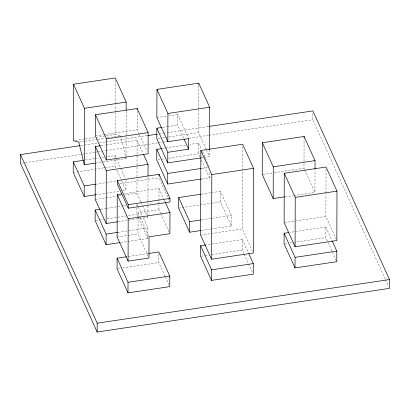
<?xml version="1.0" encoding="UTF-8"?>
<svg xmlns="http://www.w3.org/2000/svg" width="410" height="410" viewBox="0 0 410 410"><rect width="100%" height="100%" fill="white"/><g stroke="black" fill="none" stroke-linecap="round" stroke-linejoin="round"><path stroke-width="0.31" stroke-dasharray="2.05 1.54" d="M115.779 167.905L114.995 166.183L115.025 155.6L106.8 156.83M119.976 135.73L115.082 134.434L115.143 112.868M115.143 112.237L115.164 104.627M115.169 103.991L115.236 79.253M122.785 190.747L125.947 190.276L125.972 180.313M103.253 161.924L126.034 158.521L126.095 135.689M126.101 135.059L126.162 110.956M137.939 216.659L136.899 214.363L136.925 203.78L137.97 206.076M140.866 201.802L136.955 193.197L136.996 177.258M137.001 176.618L137.032 165.784M137.032 165.143L137.099 140.276L106.098 144.909M139.215 134.28L137.13 129.693L137.181 110.392M148.174 256.281L138.006 233.91L138.047 218.345M138.052 217.725L138.062 212.744L158.942 209.623L160.51 213.067M120.642 242.515L147.846 238.456L147.877 227.873L142.66 216.398M118.167 221.728L147.907 217.285L147.948 201.346M147.954 200.71L148.015 177.12M165.056 276.309L158.798 262.543L158.824 253.826M158.942 209.623L158.957 204.646M158.957 204.021L159.003 188.457L124.204 193.653M169.202 200.244L159.034 177.873L159.034 176.11M183.721 138.273L177.725 125.081L177.75 114.498L167.628 116.01M199.819 156.584L198.517 153.714L198.542 143.131L189.686 144.453M206.133 149.184L198.573 132.548L198.635 109.752M198.64 109.121L198.701 85.69M201.874 178.939L209.464 177.807L209.484 171.58M203.832 157.486L209.525 156.635L209.541 150.306M211.119 229.005L231.368 225.987L220.416 201.894L220.447 191.311L211.586 192.633M231.368 225.987L231.399 215.399L220.447 191.311M243.883 253.518L242.32 250.074L242.346 239.491L206.281 244.878M252.545 251.274L242.377 228.908L242.535 170.975M242.541 170.34L242.602 146.78M304.517 169.407L303.994 168.259L304.015 161.909M304.015 161.273L304.077 139.046M385.246 279.066L312.82 119.74L312.84 113.442M294.067 195.467L314.947 192.346L315.008 169.489M336.267 260.55L325.837 237.605L325.868 227.022L289.803 232.403M336.328 239.378L325.899 216.439L325.96 193.643M325.96 193.007L326.027 169.581M156.871 117.614L166.998 116.102M95.371 135.93L103.597 134.7M104.227 134.608L137.13 129.693M75.22 140.384L84.711 138.97M85.347 138.872L105.59 135.853M106.226 135.756L115.082 134.434M162.539 127.351L166.967 126.69M167.598 126.593L177.725 125.081M79.458 142.034L84.521 141.281M85.157 141.184L97.175 139.39M97.811 139.297L104.77 138.257M107.302 137.878L110.464 137.406M111.095 137.314L113.626 136.935M114.262 136.837L116.788 136.463M117.424 136.366L119.32 136.084M80.632 145.591L97.083 143.136M99.615 142.757L105.308 141.906M105.944 141.814L147.072 135.674M159.09 133.875L162.888 133.311M163.523 133.214L208.444 126.511M101.034 145.663L105.462 145.002M158.081 138.595L161.873 138.026M162.509 137.934L168.202 137.083M168.838 136.986L198.573 132.548M21.766 163.195L94.531 152.33M95.161 152.238L97.062 151.956M97.693 151.859L105.288 150.726M105.918 150.634L157.804 142.885M158.434 142.793L162.232 142.224M162.862 142.132L167.295 141.47M188.805 138.257L208.418 135.331M209.054 135.233L312.82 119.74M85.285 160.043L94.146 158.721M94.777 158.624L99.205 157.963M101.736 157.583L104.268 157.209M162.478 148.517L165.01 148.138M165.645 148.046L185.889 145.022M95.663 163.057L102.623 162.017M73.236 172.42L94.115 169.304M94.746 169.207L104.237 167.792M104.873 167.695L114.995 166.183M158.019 159.762L164.979 158.721M168.776 158.157L198.517 153.714M201.93 157.773L203.196 157.583M95.602 184.228L116.486 181.107M201.904 168.356L207.598 167.505M119.802 183.731L159.034 177.873M95.576 194.811L119.617 191.219M95.197 199.434L105.319 197.922M105.949 197.825L116.076 196.313M118.608 195.939L121.77 195.462M124.302 195.088L136.955 193.197M262.866 174.399L273.624 172.794M274.259 172.697L303.994 168.259M100.86 209.167L106.554 208.316M107.189 208.224L117.311 206.712M117.942 206.614L123.005 205.861M123.641 205.764L126.167 205.389M201.464 194.145L210.955 192.731M95.771 220.503L103.361 219.37M107.159 218.807L136.899 214.363M178.657 208.131L210.924 203.314M211.56 203.216L220.416 201.894M285.206 196.79L293.432 195.56M118.136 232.311L147.877 227.873M201.659 219.842L231.399 215.399M117.127 237.026L138.006 233.91M201.628 230.425L210.489 229.103M200.618 235.14L242.377 228.908M284.771 222.579L325.899 216.439M128.458 256.496L148.071 253.564M117.67 268.683L120.202 268.309M122.733 267.93L158.798 262.543M201.192 256.214L204.354 255.743M204.99 255.65L208.782 255.082M211.949 254.61L242.32 250.074M284.709 243.745L287.241 243.366M289.773 242.992L325.837 237.605M385.513 279.646L388.419 286.042M304.779 169.981L314.947 192.346M325.868 227.022L331.864 240.214M206.394 149.758L209.525 156.635M198.542 143.131L201.412 149.44M202.458 151.736L209.495 167.224M242.346 239.491L248.603 253.257M201.382 160.023L209.464 177.807M244.145 254.087L248.316 263.266M248.578 263.84L252.75 273.019M177.75 114.498L188.702 138.585M139.477 134.854L147.036 151.49M137.099 140.276L143.1 153.468M159.003 188.457L163.954 199.357M164.215 199.926L164.999 201.648M160.771 213.641L169.115 231.993M141.127 202.376L146.862 214.994M147.123 215.568L147.907 217.285M115.025 155.6L116.066 157.896M116.327 158.47L120.499 167.649M120.76 168.218L125.455 178.545M138.232 206.65L142.403 215.824M138.062 212.744L140.148 217.331M140.41 217.905L149.014 236.831M116.819 170.201L121.514 180.523M121.775 181.097L125.947 190.276M138.201 217.233L147.846 238.456M165.317 276.883L169.227 285.488M120.586 135.894L125.445 156.077M125.593 156.687L126.034 158.521"/><path stroke-width="0.61" d="M80.001 145.683L20.526 154.565L20.5 163.385L97.155 332.013L389.474 288.368L389.5 279.548L312.845 110.92L209.079 126.413M83.389 160.325L73.262 161.837L73.236 172.42L84.188 196.508L95.576 194.811M126.167 110.321L126.188 102.075L115.241 77.987L73.477 84.219L73.323 140.671L78.828 142.132L84.275 164.758L95.028 163.154M84.188 196.508L84.214 185.925L73.262 161.837M84.275 164.758L84.429 108.312L73.477 84.219M100.23 209.259L95.166 210.017L95.135 220.6L106.087 244.688L120.007 242.612M100.404 145.755L95.34 146.513L95.197 199.434L106.144 223.522L117.537 221.82M95.427 114.759L95.371 135.93L106.318 160.018L148.082 153.786L148.138 132.614L137.186 108.527L95.427 114.759L106.38 138.852L106.318 160.018M97.155 332.013L97.18 323.193L20.526 154.565M106.087 244.688L106.118 234.105L95.166 210.017M106.144 223.522L106.292 170.601L95.34 146.513M126.557 256.778L117.065 258.197L117.04 268.781L127.987 292.868L169.75 286.636L169.776 276.048L158.829 251.96L148.702 253.472M121.673 194.032L117.245 194.694L117.127 237.026L128.074 261.119L148.958 257.998L149.014 236.831L169.894 233.715L169.955 212.549L165.261 202.222M117.28 180.579L117.27 184.111L128.222 208.198L169.981 201.961L169.991 198.435L159.039 174.347L117.28 180.579L128.233 204.672L128.222 208.198M127.987 292.868L128.017 282.285L117.065 258.197M128.074 261.119L128.192 218.781L117.245 194.694M137.186 109.772L137.186 108.527M148.02 175.844L148.051 164.369L143.618 154.616M161.847 148.61L156.784 149.368L156.753 159.951L167.705 184.039L201.238 179.032M161.904 127.443L156.84 128.197L156.815 138.785L167.767 162.873L201.3 157.865M209.546 149.671L209.659 107.246L198.712 83.158L156.948 89.39L156.871 117.614L167.823 141.706L188.702 138.585L188.672 149.173L167.792 152.289L156.84 128.197M159.039 175.521L159.039 174.347M167.705 184.039L167.736 173.456L156.784 149.368M167.767 162.873L167.792 152.289M167.823 141.706L167.9 113.483L156.948 89.39M200.833 194.237L178.688 197.548L178.657 208.131L189.61 232.219L200.997 230.517M189.61 232.219L189.635 221.636L178.688 197.548M198.707 84.424L198.712 83.158M205.651 244.97L200.587 245.723L200.557 256.311L211.509 280.399L253.267 274.162L253.298 263.579L248.865 253.831M200.849 150.47L200.618 235.14L211.565 259.233L253.329 252.996L253.559 168.325L242.612 144.238L200.849 150.47L211.801 174.563L211.565 259.233M211.509 280.399L211.539 269.816L200.587 245.723M315.013 168.853L315.034 160.597L304.082 136.504L262.323 142.741L262.236 174.491L273.188 198.583L284.576 196.882M273.188 198.583L273.275 166.829L262.323 142.741M288.537 232.593L284.109 233.254L284.079 243.837L295.031 267.93L336.789 261.693L336.82 251.11L332.126 240.788M284.273 173.281L284.135 222.671L295.087 246.764L336.846 240.526L336.984 191.137L326.032 167.044L284.273 173.281L295.226 197.369L295.087 246.764M295.031 267.93L295.056 257.347L284.109 233.254M304.082 137.775L304.082 136.504M84.429 108.312L126.188 102.075M167.9 113.483L209.659 107.246M106.38 138.852L148.138 132.614M147.702 135.577L157.194 134.162M106.292 170.601L148.051 164.369M84.214 185.925L95.602 184.228M167.736 173.456L201.269 168.448M211.801 174.563L253.559 168.325M273.275 166.829L315.034 160.597M128.233 204.672L169.991 198.435M128.192 218.781L169.955 212.549M295.226 197.369L336.984 191.137M106.118 234.105L117.506 232.403M189.635 221.636L200.393 220.032M128.017 282.285L169.776 276.048M211.539 269.816L253.298 263.579M295.056 257.347L336.82 251.11M97.18 323.193L389.5 279.548M184.239 139.421L188.672 149.173"/></g></svg>
